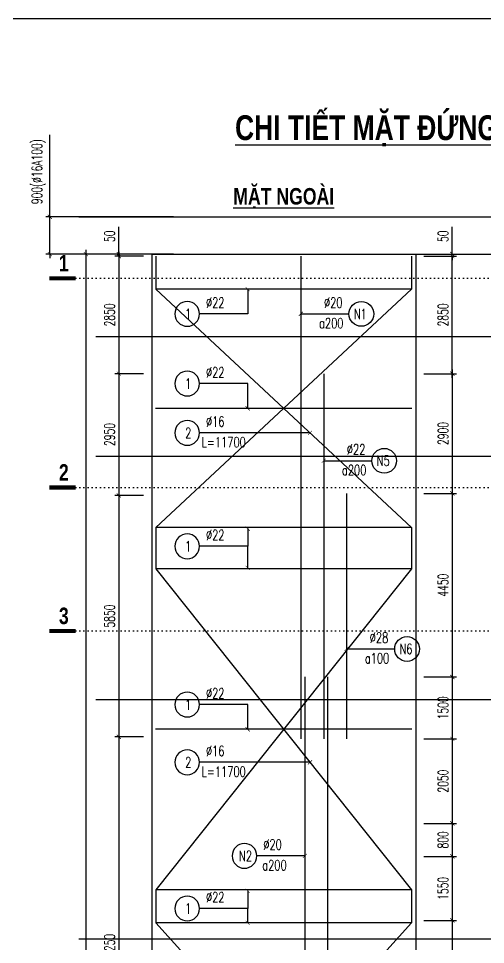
# Model space of a CAD drawing. Header units: millimetres. Extents: x -143570 to 58447, y -1448440 to -1202244.
# Drawn here: x -111804 to -100470, y -1318878 to -1296434 of the extents above; entities that cross this region are included whole.
import ezdxf
from ezdxf.enums import TextEntityAlignment as Align

# ---------------------------------------------------------------- set-up
doc = ezdxf.new("R2010")
doc.units = ezdxf.units.MM
doc.header["$LTSCALE"] = 30
doc.header["$PDMODE"] = 3
doc.linetypes.add('DOT', pattern=[0.25, 0, -0.25])
doc.layers.get('0').update_dxf_attribs({"lineweight": 9})
doc.layers.get('Defpoints').update_dxf_attribs({"lineweight": 9})
for name, color, linetype in [('ccu11-Chidan', 9, 'Continuous'), ('ccu11-Cotthep', 9, 'Continuous'), ('ccu11-Dim', 8, 'Continuous'), ('ccu11-Manh', 8, 'Continuous'), ('ccu11-Text', 31, 'Continuous'), ('ccu11-Thay', 7, 'Continuous'), ('ccu11-Thep', 4, 'Continuous'), ('ccu11-Thepdai', 6, 'Continuous')]:
    doc.layers.add(name, color=color, linetype=linetype)
doc.styles.add('ccu11-dim', font='vnsimli.shx', dxfattribs={"width": 0.65, "bigfont": 'bigfont.shx'})
doc.styles.add('ccu11-VnAvH-B', font='')
doc.styles.add('ccu11-vnsimple', font='vnsimple.shx', dxfattribs={"bigfont": 'bigfont.shx'})
doc.styles.add('ccu11_simli', font='vnsimli.shx', dxfattribs={"width": 0.8})
doc.styles.add('VnHelvetlnsH', font='')
doc.styles.get('ccu11-VnAvH-B').set_extended_font_data('.VnAvantH', bold=True)
doc.styles.get('VnHelvetlnsH').set_extended_font_data('.VnHelvetInsH', bold=True)
doc.dimstyles.new('ccu11-100', dxfattribs={"dimscale": 100, "dimtxt": 2.5, "dimasz": 1, "dimexe": 1, "dimexo": 2, "dimgap": 1, "dimtad": 1, "dimdec": 0, "dimdsep": 46, "dimtxsty": 'ccu11-dim', "dimblk": 'ARCHTICK', "dimcen": -1, "dimdle": 1, "dimclrd": 256, "dimclre": 256, "dimclrt": 3, "dimadec": 0, "dimazin": 2, "dimtfac": 0.1, "dimtdec": 0, "dimtmove": 0, "dimatfit": 1, "dimldrblk": 'ARCHTICK', "dimfxl": 1, "dimtvp": 0.833333, "dimtolj": 1, "dimtzin": 12, "dimarcsym": 0})
doc.dimstyles.new('ccu11-100(d16a100)', dxfattribs={"dimscale": 100, "dimtxt": 2.5, "dimasz": 1, "dimexe": 1, "dimexo": 2, "dimgap": 0.8, "dimtad": 1, "dimdec": 1, "dimdsep": 46, "dimtxsty": 'ccu11-dim', "dimblk": 'ARCHTICK', "dimcen": -1, "dimdle": 1, "dimclrd": 256, "dimclre": 256, "dimclrt": 3, "dimadec": 0, "dimazin": 2, "dimtfac": 0.1, "dimtdec": 1, "dimtmove": 0, "dimatfit": 1, "dimldrblk": 'ARCHTICK', "dimfxl": 1, "dimtvp": 0.833333, "dimtolj": 1, "dimtzin": 12, "dimarcsym": 0})

# ---------------------------------------------------------------- blocks, each defined once
blk = doc.blocks.new('_ARCHTICK')
at = {"color": 0, "linetype": 'ByBlock', "const_width": 0.15}
blk.add_lwpolyline([(-0.5, -0.5), (0.5, 0.5)], dxfattribs=at)
blk = doc.blocks.new('*D395')
at = {"layer": 'ccu11-Dim', "lineweight": -2, "transparency": 16777216}
for p, q in [((-109370, -1302143), (-109370, -1301480)), ((-108770, -1302143), (-109470, -1302143)), ((-109370, -1302193), (-109370, -1302143)), ((-108770, -1302193), (-109470, -1302193)), ((-109370, -1302193), (-109370, -1302293))]:
    blk.add_line(p, q, dxfattribs=at)
at = {"layer": 'Defpoints', "color": 0, "transparency": 16777216}
for p in [(-109370, -1302143), (-108570, -1302143), (-108570, -1302193)]:
    blk.add_point(p, dxfattribs=at)
at = {"layer": 'ccu11-Dim', "lineweight": -2, "transparency": 16777216, "xscale": 100, "yscale": 100, "zscale": 100}
for p, rotation in [((-109370, -1302143), 270), ((-109370, -1302193), 90)]:
    blk.add_blockref('_ARCHTICK', p, dxfattribs=dict(at, rotation=rotation))
at = {"layer": 'ccu11-Dim', "color": 3, "transparency": 16777216, "insert": (-109595, -1301712), "char_height": 250, "attachment_point": 5, "rotation": 90, "style": 'ccu11-dim'}
blk.add_mtext('\\A1;50', dxfattribs=at)
blk = doc.blocks.new('SHD')
at = {"layer": 'ccu11-Cotthep'}
blk.add_circle((300, 0), 300, dxfattribs=at)
at = {"layer": 'ccu11-Cotthep', "color": 31, "style": 'ccu11_simli', "width": 0.8}
blk.add_attdef('DK', text='', height=250, dxfattribs=at).set_placement((-101, 65), align=Align.BOTTOM_RIGHT)
blk.add_attdef('KH', text='', height=250, dxfattribs=at).set_placement((300, 0), align=Align.MIDDLE)
blk.add_attdef('KC', text='', height=250, dxfattribs=at).set_placement((-101, -142), align=Align.TOP_RIGHT)
blk = doc.blocks.new('*D403')
at = {"layer": 'ccu11-Dim', "lineweight": -2, "transparency": 16777216}
for p, q in [((-109570, -1302143), (-110270, -1302143)), ((-110170, -1302043), (-110170, -1338243)), ((-109570, -1338143), (-110270, -1338143))]:
    blk.add_line(p, q, dxfattribs=at)
at = {"layer": 'Defpoints', "color": 0, "transparency": 16777216}
for p in [(-109370, -1302143), (-110170, -1338143), (-109370, -1338143)]:
    blk.add_point(p, dxfattribs=at)
at = {"layer": 'ccu11-Dim', "lineweight": -2, "transparency": 16777216, "xscale": 100, "yscale": 100, "zscale": 100}
for p, rotation in [((-110170, -1302143), 90), ((-110170, -1338143), 270)]:
    blk.add_blockref('_ARCHTICK', p, dxfattribs=dict(at, rotation=rotation))
at = {"layer": 'ccu11-Dim', "color": 3, "transparency": 16777216, "insert": (-110395, -1320143), "char_height": 250, "attachment_point": 5, "rotation": 90, "style": 'ccu11-dim'}
blk.add_mtext('\\A1;36000', dxfattribs=at)
blk = doc.blocks.new('*D404')
at = {"layer": 'ccu11-Dim', "lineweight": -2, "transparency": 16777216}
for p, q in [((-109370, -1302093), (-109370, -1305143)), ((-108770, -1302193), (-109470, -1302193)), ((-108770, -1305043), (-109470, -1305043))]:
    blk.add_line(p, q, dxfattribs=at)
at = {"layer": 'Defpoints', "color": 0, "transparency": 16777216}
for p in [(-108570, -1302193), (-109370, -1305043), (-108570, -1305043)]:
    blk.add_point(p, dxfattribs=at)
at = {"layer": 'ccu11-Dim', "lineweight": -2, "transparency": 16777216, "xscale": 100, "yscale": 100, "zscale": 100}
for p, rotation in [((-109370, -1302193), 90), ((-109370, -1305043), 270)]:
    blk.add_blockref('_ARCHTICK', p, dxfattribs=dict(at, rotation=rotation))
at = {"layer": 'ccu11-Dim', "color": 3, "transparency": 16777216, "insert": (-109595, -1303618), "char_height": 250, "attachment_point": 5, "rotation": 90, "style": 'ccu11-dim'}
blk.add_mtext('\\A1;2850', dxfattribs=at)
blk = doc.blocks.new('*D405')
at = {"layer": 'ccu11-Dim', "lineweight": -2, "transparency": 16777216}
for p, q in [((-108770, -1305043), (-109470, -1305043)), ((-109370, -1304943), (-109370, -1308093)), ((-108770, -1307993), (-109470, -1307993))]:
    blk.add_line(p, q, dxfattribs=at)
at = {"layer": 'Defpoints', "color": 0, "transparency": 16777216}
for p in [(-108570, -1305043), (-109370, -1307993), (-108570, -1307993)]:
    blk.add_point(p, dxfattribs=at)
at = {"layer": 'ccu11-Dim', "lineweight": -2, "transparency": 16777216, "xscale": 100, "yscale": 100, "zscale": 100}
for p, rotation in [((-109370, -1305043), 90), ((-109370, -1307993), 270)]:
    blk.add_blockref('_ARCHTICK', p, dxfattribs=dict(at, rotation=rotation))
at = {"layer": 'ccu11-Dim', "color": 3, "transparency": 16777216, "insert": (-109595, -1306518), "char_height": 250, "attachment_point": 5, "rotation": 90, "style": 'ccu11-dim'}
blk.add_mtext('\\A1;2950', dxfattribs=at)
blk = doc.blocks.new('*D406')
at = {"layer": 'ccu11-Dim', "lineweight": -2, "transparency": 16777216}
for p, q in [((-109370, -1307893), (-109370, -1313943)), ((-108770, -1307993), (-109470, -1307993)), ((-108770, -1313843), (-109470, -1313843))]:
    blk.add_line(p, q, dxfattribs=at)
at = {"layer": 'Defpoints', "color": 0, "transparency": 16777216}
for p in [(-108570, -1307993), (-109370, -1313843), (-108570, -1313843)]:
    blk.add_point(p, dxfattribs=at)
at = {"layer": 'ccu11-Dim', "lineweight": -2, "transparency": 16777216, "xscale": 100, "yscale": 100, "zscale": 100}
for p, rotation in [((-109370, -1307993), 90), ((-109370, -1313843), 270)]:
    blk.add_blockref('_ARCHTICK', p, dxfattribs=dict(at, rotation=rotation))
at = {"layer": 'ccu11-Dim', "color": 3, "transparency": 16777216, "insert": (-109595, -1310918), "char_height": 250, "attachment_point": 5, "rotation": 90, "style": 'ccu11-dim'}
blk.add_mtext('\\A1;5850', dxfattribs=at)
blk = doc.blocks.new('*D407')
at = {"layer": 'ccu11-Dim', "lineweight": -2, "transparency": 16777216}
for p, q in [((-109370, -1313743), (-109370, -1324193)), ((-108770, -1313843), (-109470, -1313843)), ((-108770, -1324093), (-109470, -1324093))]:
    blk.add_line(p, q, dxfattribs=at)
at = {"layer": 'Defpoints', "color": 0, "transparency": 16777216}
for p in [(-108570, -1313843), (-109370, -1324093), (-108570, -1324093)]:
    blk.add_point(p, dxfattribs=at)
at = {"layer": 'ccu11-Dim', "lineweight": -2, "transparency": 16777216, "xscale": 100, "yscale": 100, "zscale": 100}
for p, rotation in [((-109370, -1313843), 90), ((-109370, -1324093), 270)]:
    blk.add_blockref('_ARCHTICK', p, dxfattribs=dict(at, rotation=rotation))
at = {"layer": 'ccu11-Dim', "color": 3, "transparency": 16777216, "insert": (-109595, -1318968), "char_height": 250, "attachment_point": 5, "rotation": 90, "style": 'ccu11-dim'}
blk.add_mtext('\\A1;10250', dxfattribs=at)
blk = doc.blocks.new('*D428')
at = {"layer": 'ccu11-Dim', "lineweight": -2, "transparency": 16777216}
for p, q in [((-101276, -1302143), (-101276, -1301480)), ((-101964, -1302143), (-101176, -1302143)), ((-101276, -1302193), (-101276, -1302143)), ((-101964, -1302193), (-101176, -1302193)), ((-101276, -1302193), (-101276, -1302293))]:
    blk.add_line(p, q, dxfattribs=at)
at = {"layer": 'Defpoints', "color": 0, "transparency": 16777216}
for p in [(-102164, -1302143), (-101276, -1302143), (-102164, -1302193)]:
    blk.add_point(p, dxfattribs=at)
at = {"layer": 'ccu11-Dim', "lineweight": -2, "transparency": 16777216, "xscale": 100, "yscale": 100, "zscale": 100}
for p, rotation in [((-101276, -1302143), 270), ((-101276, -1302193), 90)]:
    blk.add_blockref('_ARCHTICK', p, dxfattribs=dict(at, rotation=rotation))
at = {"layer": 'ccu11-Dim', "color": 3, "transparency": 16777216, "insert": (-101501, -1301712), "char_height": 250, "attachment_point": 5, "rotation": 90, "style": 'ccu11-dim'}
blk.add_mtext('\\A1;50', dxfattribs=at)
blk = doc.blocks.new('*D429')
at = {"layer": 'ccu11-Dim', "lineweight": -2, "transparency": 16777216}
for p, q in [((-101276, -1305143), (-101276, -1302093)), ((-101964, -1302193), (-101176, -1302193)), ((-101964, -1305043), (-101176, -1305043))]:
    blk.add_line(p, q, dxfattribs=at)
at = {"layer": 'Defpoints', "color": 0, "transparency": 16777216}
for p in [(-102164, -1302193), (-101276, -1302193), (-102164, -1305043)]:
    blk.add_point(p, dxfattribs=at)
at = {"layer": 'ccu11-Dim', "lineweight": -2, "transparency": 16777216, "xscale": 100, "yscale": 100, "zscale": 100}
for p, rotation in [((-101276, -1302193), 90), ((-101276, -1305043), 270)]:
    blk.add_blockref('_ARCHTICK', p, dxfattribs=dict(at, rotation=rotation))
at = {"layer": 'ccu11-Dim', "color": 3, "transparency": 16777216, "insert": (-101501, -1303618), "char_height": 250, "attachment_point": 5, "rotation": 90, "style": 'ccu11-dim'}
blk.add_mtext('\\A1;2850', dxfattribs=at)
blk = doc.blocks.new('*D430')
at = {"layer": 'ccu11-Dim', "lineweight": -2, "transparency": 16777216}
for p, q in [((-101964, -1305043), (-101176, -1305043)), ((-101276, -1304943), (-101276, -1308043)), ((-101964, -1307943), (-101176, -1307943))]:
    blk.add_line(p, q, dxfattribs=at)
at = {"layer": 'Defpoints', "color": 0, "transparency": 16777216}
for p in [(-102164, -1305043), (-102164, -1307943), (-101276, -1307943)]:
    blk.add_point(p, dxfattribs=at)
at = {"layer": 'ccu11-Dim', "lineweight": -2, "transparency": 16777216, "xscale": 100, "yscale": 100, "zscale": 100}
for p, rotation in [((-101276, -1305043), 90), ((-101276, -1307943), 270)]:
    blk.add_blockref('_ARCHTICK', p, dxfattribs=dict(at, rotation=rotation))
at = {"layer": 'ccu11-Dim', "color": 3, "transparency": 16777216, "insert": (-101501, -1306493), "char_height": 250, "attachment_point": 5, "rotation": 90, "style": 'ccu11-dim'}
blk.add_mtext('\\A1;2900', dxfattribs=at)
blk = doc.blocks.new('*D431')
at = {"layer": 'ccu11-Dim', "lineweight": -2, "transparency": 16777216}
for p, q in [((-101964, -1312393), (-101176, -1312393)), ((-101276, -1312293), (-101276, -1313993)), ((-101964, -1313893), (-101176, -1313893))]:
    blk.add_line(p, q, dxfattribs=at)
at = {"layer": 'Defpoints', "color": 0, "transparency": 16777216}
for p in [(-102164, -1312393), (-102164, -1313893), (-101276, -1313893)]:
    blk.add_point(p, dxfattribs=at)
at = {"layer": 'ccu11-Dim', "lineweight": -2, "transparency": 16777216, "xscale": 100, "yscale": 100, "zscale": 100}
for p, rotation in [((-101276, -1312393), 90), ((-101276, -1313893), 270)]:
    blk.add_blockref('_ARCHTICK', p, dxfattribs=dict(at, rotation=rotation))
at = {"layer": 'ccu11-Dim', "color": 3, "transparency": 16777216, "insert": (-101501, -1313143), "char_height": 250, "attachment_point": 5, "rotation": 90, "style": 'ccu11-dim'}
blk.add_mtext('\\A1;1500', dxfattribs=at)
blk = doc.blocks.new('*D432')
at = {"layer": 'ccu11-Dim', "lineweight": -2, "transparency": 16777216}
for p, q in [((-101276, -1313793), (-101276, -1316043)), ((-101964, -1313893), (-101176, -1313893)), ((-101964, -1315943), (-101176, -1315943))]:
    blk.add_line(p, q, dxfattribs=at)
at = {"layer": 'Defpoints', "color": 0, "transparency": 16777216}
for p in [(-102164, -1313893), (-102164, -1315943), (-101276, -1315943)]:
    blk.add_point(p, dxfattribs=at)
at = {"layer": 'ccu11-Dim', "lineweight": -2, "transparency": 16777216, "xscale": 100, "yscale": 100, "zscale": 100}
for p, rotation in [((-101276, -1313893), 90), ((-101276, -1315943), 270)]:
    blk.add_blockref('_ARCHTICK', p, dxfattribs=dict(at, rotation=rotation))
at = {"layer": 'ccu11-Dim', "color": 3, "transparency": 16777216, "insert": (-101501, -1314918), "char_height": 250, "attachment_point": 5, "rotation": 90, "style": 'ccu11-dim'}
blk.add_mtext('\\A1;2050', dxfattribs=at)
blk = doc.blocks.new('*D438')
at = {"layer": 'ccu11-Dim', "lineweight": -2, "transparency": 16777216}
for p, q in [((-101276, -1315843), (-101276, -1316843)), ((-101964, -1315943), (-101176, -1315943)), ((-101964, -1316743), (-101176, -1316743))]:
    blk.add_line(p, q, dxfattribs=at)
at = {"layer": 'Defpoints', "color": 0, "transparency": 16777216}
for p in [(-102164, -1315943), (-102164, -1316743), (-101276, -1316743)]:
    blk.add_point(p, dxfattribs=at)
at = {"layer": 'ccu11-Dim', "lineweight": -2, "transparency": 16777216, "xscale": 100, "yscale": 100, "zscale": 100}
for p, rotation in [((-101276, -1315943), 90), ((-101276, -1316743), 270)]:
    blk.add_blockref('_ARCHTICK', p, dxfattribs=dict(at, rotation=rotation))
at = {"layer": 'ccu11-Dim', "color": 3, "transparency": 16777216, "insert": (-101501, -1316343), "char_height": 250, "attachment_point": 5, "rotation": 90, "style": 'ccu11-dim'}
blk.add_mtext('\\A1;800', dxfattribs=at)
blk = doc.blocks.new('*D439')
at = {"layer": 'ccu11-Dim', "lineweight": -2, "transparency": 16777216}
for p, q in [((-101276, -1316643), (-101276, -1318393)), ((-101964, -1316743), (-101176, -1316743)), ((-101964, -1318293), (-101176, -1318293))]:
    blk.add_line(p, q, dxfattribs=at)
at = {"layer": 'Defpoints', "color": 0, "transparency": 16777216}
for p in [(-102164, -1316743), (-102164, -1318293), (-101276, -1318293)]:
    blk.add_point(p, dxfattribs=at)
at = {"layer": 'ccu11-Dim', "lineweight": -2, "transparency": 16777216, "xscale": 100, "yscale": 100, "zscale": 100}
for p, rotation in [((-101276, -1316743), 90), ((-101276, -1318293), 270)]:
    blk.add_blockref('_ARCHTICK', p, dxfattribs=dict(at, rotation=rotation))
at = {"layer": 'ccu11-Dim', "color": 3, "transparency": 16777216, "insert": (-101501, -1317518), "char_height": 250, "attachment_point": 5, "rotation": 90, "style": 'ccu11-dim'}
blk.add_mtext('\\A1;1550', dxfattribs=at)
blk = doc.blocks.new('*D440')
at = {"layer": 'ccu11-Dim', "lineweight": -2, "transparency": 16777216}
for p, q in [((-101964, -1318293), (-101176, -1318293)), ((-101276, -1318193), (-101276, -1321243)), ((-101964, -1321143), (-101176, -1321143))]:
    blk.add_line(p, q, dxfattribs=at)
at = {"layer": 'Defpoints', "color": 0, "transparency": 16777216}
for p in [(-102164, -1318293), (-102164, -1321143), (-101276, -1321143)]:
    blk.add_point(p, dxfattribs=at)
at = {"layer": 'ccu11-Dim', "lineweight": -2, "transparency": 16777216, "xscale": 100, "yscale": 100, "zscale": 100}
for p, rotation in [((-101276, -1318293), 90), ((-101276, -1321143), 270)]:
    blk.add_blockref('_ARCHTICK', p, dxfattribs=dict(at, rotation=rotation))
at = {"layer": 'ccu11-Dim', "color": 3, "transparency": 16777216, "insert": (-101501, -1319718), "char_height": 250, "attachment_point": 5, "rotation": 90, "style": 'ccu11-dim'}
blk.add_mtext('\\A1;2850', dxfattribs=at)
blk = doc.blocks.new('*D1074')
at = {"layer": 'ccu11-Dim', "lineweight": -2, "transparency": 16777216}
for p, q in [((-101964, -1307943), (-101176, -1307943)), ((-101276, -1307843), (-101276, -1312493)), ((-101964, -1312393), (-101176, -1312393))]:
    blk.add_line(p, q, dxfattribs=at)
at = {"layer": 'Defpoints', "color": 0, "transparency": 16777216}
for p in [(-102164, -1307943), (-102164, -1312393), (-101276, -1312393)]:
    blk.add_point(p, dxfattribs=at)
at = {"layer": 'ccu11-Dim', "lineweight": -2, "transparency": 16777216, "xscale": 100, "yscale": 100, "zscale": 100}
for p, rotation in [((-101276, -1307943), 90), ((-101276, -1312393), 270)]:
    blk.add_blockref('_ARCHTICK', p, dxfattribs=dict(at, rotation=rotation))
at = {"layer": 'ccu11-Dim', "color": 3, "transparency": 16777216, "insert": (-101501, -1310168), "char_height": 250, "attachment_point": 5, "rotation": 90, "style": 'ccu11-dim'}
blk.add_mtext('\\A1;4450', dxfattribs=at)
blk = doc.blocks.new('*U271')
at = {"color": 3, "linetype": 'DOT', "ltscale": 10}
blk.add_line((-2125, 0), (12722, 0), dxfattribs=at)
at = {"color": 4, "const_width": 75}
for points in [[(-2605, 0), (-2125, 0)], [(12722, 0), (13201, 0)]]:
    blk.add_lwpolyline(points, dxfattribs=at)
at = {"color": 31, "style": 'VnHelvetlnsH'}
for tag, p in [('MC3', (-2341, 274)), ('MC4', (12985, 274))]:
    blk.add_attdef(tag, text='', height=300, dxfattribs=at).set_placement(p, align=Align.MIDDLE_CENTER)
blk = doc.blocks.new('*D1108')
at = {"layer": 'ccu11-Thay', "lineweight": -2, "transparency": 16777216}
for p, q in [((-111043, -1301243), (-111043, -1299250)), ((-108039, -1301243), (-111143, -1301243)), ((-111043, -1302143), (-111043, -1301243)), ((-108039, -1302143), (-111143, -1302143)), ((-111043, -1302143), (-111043, -1302243))]:
    blk.add_line(p, q, dxfattribs=at)
at = {"layer": 'Defpoints', "color": 0, "transparency": 16777216}
for p in [(-111043, -1301243), (-107839, -1301243), (-107839, -1302143)]:
    blk.add_point(p, dxfattribs=at)
at = {"layer": 'ccu11-Thay', "lineweight": -2, "transparency": 16777216, "xscale": 100, "yscale": 100, "zscale": 100}
for p, rotation in [((-111043, -1301243), 270), ((-111043, -1302143), 90)]:
    blk.add_blockref('_ARCHTICK', p, dxfattribs=dict(at, rotation=rotation))
at = {"layer": 'ccu11-Thay', "color": 3, "transparency": 16777216, "insert": (-111314, -1300147), "char_height": 250, "attachment_point": 5, "rotation": 90, "style": 'ccu11-dim'}
blk.add_mtext('\\A1;900(`16A100)', dxfattribs=at)
blk = doc.blocks.new('*D1109')
at = {"layer": 'ccu11-Thay', "lineweight": -2, "transparency": 16777216}
for p, q in [((-109929, -1301243), (-88948, -1301243)), ((-89048, -1301143), (-89048, -1304243)), ((-109929, -1304143), (-88948, -1304143))]:
    blk.add_line(p, q, dxfattribs=at)
at = {"layer": 'Defpoints', "color": 0, "transparency": 16777216}
for p in [(-110129, -1301243), (-110129, -1304143), (-89048, -1304143)]:
    blk.add_point(p, dxfattribs=at)
at = {"layer": 'ccu11-Thay', "lineweight": -2, "transparency": 16777216, "xscale": 100, "yscale": 100, "zscale": 100}
for p, rotation in [((-89048, -1301243), 90), ((-89048, -1304143), 270)]:
    blk.add_blockref('_ARCHTICK', p, dxfattribs=dict(at, rotation=rotation))
at = {"layer": 'ccu11-Thay', "color": 3, "transparency": 16777216, "insert": (-89319, -1302693), "char_height": 250, "attachment_point": 5, "rotation": 90, "style": 'ccu11-dim'}
blk.add_mtext('\\A1;2900(`16A100)', dxfattribs=at)
blk = doc.blocks.new('*D1110')
at = {"layer": 'ccu11-Thay', "lineweight": -2, "transparency": 16777216}
for p, q in [((-109929, -1301243), (-88450, -1301243)), ((-88550, -1301143), (-88550, -1307143)), ((-109929, -1307043), (-88450, -1307043))]:
    blk.add_line(p, q, dxfattribs=at)
at = {"layer": 'Defpoints', "color": 0, "transparency": 16777216}
for p in [(-110129, -1301243), (-110129, -1307043), (-88550, -1307043)]:
    blk.add_point(p, dxfattribs=at)
at = {"layer": 'ccu11-Thay', "lineweight": -2, "transparency": 16777216, "xscale": 100, "yscale": 100, "zscale": 100}
for p, rotation in [((-88550, -1301243), 90), ((-88550, -1307043), 270)]:
    blk.add_blockref('_ARCHTICK', p, dxfattribs=dict(at, rotation=rotation))
at = {"layer": 'ccu11-Thay', "color": 3, "transparency": 16777216, "insert": (-88821, -1304143), "char_height": 250, "attachment_point": 5, "rotation": 90, "style": 'ccu11-dim'}
blk.add_mtext('\\A1;5800(`16A100)', dxfattribs=at)
blk = doc.blocks.new('*D1111')
at = {"layer": 'ccu11-Thay', "lineweight": -2, "transparency": 16777216}
for p, q in [((-109929, -1301243), (-87794, -1301243)), ((-87894, -1301143), (-87894, -1313043)), ((-109929, -1312943), (-87794, -1312943))]:
    blk.add_line(p, q, dxfattribs=at)
at = {"layer": 'Defpoints', "color": 0, "transparency": 16777216}
for p in [(-110129, -1301243), (-110129, -1312943), (-87894, -1312943)]:
    blk.add_point(p, dxfattribs=at)
at = {"layer": 'ccu11-Thay', "lineweight": -2, "transparency": 16777216, "xscale": 100, "yscale": 100, "zscale": 100}
for p, rotation in [((-87894, -1301243), 90), ((-87894, -1312943), 270)]:
    blk.add_blockref('_ARCHTICK', p, dxfattribs=dict(at, rotation=rotation))
at = {"layer": 'ccu11-Thay', "color": 3, "transparency": 16777216, "insert": (-88164, -1307093), "char_height": 250, "attachment_point": 5, "rotation": 90, "style": 'ccu11-dim'}
blk.add_mtext('\\A1;11700(`16A100)', dxfattribs=at)
blk = doc.blocks.new('*D1112')
at = {"layer": 'ccu11-Thay', "lineweight": -2, "transparency": 16777216}
for p, q in [((-110344, -1301243), (-86857, -1301243)), ((-86957, -1301143), (-86957, -1318843)), ((-110344, -1318743), (-86857, -1318743))]:
    blk.add_line(p, q, dxfattribs=at)
at = {"layer": 'Defpoints', "color": 0, "transparency": 16777216}
for p in [(-110544, -1301243), (-110544, -1318743), (-86957, -1318743)]:
    blk.add_point(p, dxfattribs=at)
at = {"layer": 'ccu11-Thay', "lineweight": -2, "transparency": 16777216, "xscale": 100, "yscale": 100, "zscale": 100}
for p, rotation in [((-86957, -1301243), 90), ((-86957, -1318743), 270)]:
    blk.add_blockref('_ARCHTICK', p, dxfattribs=dict(at, rotation=rotation))
at = {"layer": 'ccu11-Thay', "color": 3, "transparency": 16777216, "insert": (-87228, -1309993), "char_height": 250, "attachment_point": 5, "rotation": 90, "style": 'ccu11-dim'}
blk.add_mtext('\\A1;17500(`16A100)', dxfattribs=at)
blk = doc.blocks.new('*D1113')
at = {"layer": 'ccu11-Thay', "lineweight": -2, "transparency": 16777216}
for p, q in [((-110344, -1301243), (-85764, -1301243)), ((-85864, -1301143), (-85864, -1326643)), ((-110344, -1326543), (-85764, -1326543))]:
    blk.add_line(p, q, dxfattribs=at)
at = {"layer": 'Defpoints', "color": 0, "transparency": 16777216}
for p in [(-110544, -1301243), (-110544, -1326543), (-85864, -1326543)]:
    blk.add_point(p, dxfattribs=at)
at = {"layer": 'ccu11-Thay', "lineweight": -2, "transparency": 16777216, "xscale": 100, "yscale": 100, "zscale": 100}
for p, rotation in [((-85864, -1301243), 90), ((-85864, -1326543), 270)]:
    blk.add_blockref('_ARCHTICK', p, dxfattribs=dict(at, rotation=rotation))
at = {"layer": 'ccu11-Thay', "color": 3, "transparency": 16777216, "insert": (-86134, -1313893), "char_height": 250, "attachment_point": 5, "rotation": 90, "style": 'ccu11-dim'}
blk.add_mtext('\\A1;25300(`16A100)', dxfattribs=at)

msp = doc.modelspace()

# ---------------------------------------------------------------- linework, layer by layer
at = {"layer": 'ccu11-Thay'}
for p, q in [((-108570.28, -1302143.23), (-102164.08, -1302143.23)), ((-108570.28, -1302143.23), (-108570.28, -1338143.27)), ((-107131.1, -1302143.23), (-100027.52, -1302143.23)), ((-102164.08, -1302143.23), (-102164.08, -1338143.27))]:
    msp.add_line(p, q, dxfattribs=at)
msp.add_lwpolyline([(-138866.43, -1296434.45), (-46466.43, -1296434.45), (-46466.43, -1361774.45), (-138866.43, -1361774.45)], close=True, dxfattribs=at)
at = {"layer": 'ccu11-Thep'}
for p, q in [((-104397.46, -1305043.23), (-104397.46, -1313893.23)), ((-103842.46, -1307943.23), (-103842.46, -1313893.23)), ((-104297.46, -1324093.23), (-104297.46, -1312393.23))]:
    msp.add_line(p, q, dxfattribs=at)
for points in [[(-104952.46, -1302193.23), (-104952.46, -1313893.23)], [(-104852.46, -1312393.23), (-104852.46, -1324093.23)]]:
    msp.add_lwpolyline(points, dxfattribs=at)
at = {"layer": 'ccu11-Thepdai', "ltscale": 25}
for p, q in [((-102264.08, -1302993.32), (-108470.28, -1302993.32)), ((-102257.7, -1305883.11), (-108476.67, -1305883.11)), ((-102264.08, -1308772.91), (-108470.28, -1308772.91)), ((-102264.08, -1309772.91), (-108470.28, -1309772.91)), ((-102257.7, -1313662.71), (-108476.67, -1313662.71)), ((-102264.08, -1317552.51), (-108470.28, -1317552.51)), ((-102264.08, -1318352.51), (-108470.28, -1318352.51))]:
    msp.add_line(p, q, dxfattribs=at)
for points in [[(-108470.28, -1302193.45), (-108470.28, -1302993.32), (-102264.08, -1308772.91), (-102264.08, -1309572.91)], [(-102264.08, -1302193.45), (-102264.08, -1302993.32), (-108470.28, -1308772.91), (-108470.28, -1309572.91)], [(-108470.28, -1308973.05), (-108470.28, -1309772.91), (-102264.08, -1317552.51), (-102264.08, -1318352.51)], [(-102264.08, -1308973.05), (-102264.08, -1309772.91), (-108470.28, -1317552.51), (-108470.28, -1318352.51)], [(-108470.28, -1317552.64), (-108470.28, -1318352.51), (-102264.08, -1325221.71), (-102264.08, -1325943.1)], [(-102264.08, -1317552.64), (-102264.08, -1318352.51), (-108470.28, -1325221.71), (-108470.28, -1325943.1)]]:
    msp.add_lwpolyline(points, dxfattribs=at)

# ---------------------------------------------------------------- block references
at = {"layer": 'ccu11-Chidan'}
ref = msp.add_blockref('*U271', (-107582.93, -1302730.21), dxfattribs=dict(at, xscale=1.333333333335759, yscale=1.333333333335759, zscale=1.333333333335759))
ref.add_attrib('MC4', '1', dxfattribs={"layer": '0', "color": 31, "height": 400, "style": 'ccu11-VnAvH-B', "width": 0.8}).set_placement((-90269.21, -1302364.67), align=Align.MIDDLE_CENTER)
ref.add_attrib('MC3', '1', dxfattribs={"layer": '0', "color": 31, "height": 400, "style": 'ccu11-VnAvH-B', "width": 0.8}).set_placement((-110704.28, -1302364.67), align=Align.MIDDLE_CENTER)
ref = msp.add_blockref('*U271', (-107582.93, -1307801.14), dxfattribs=dict(at, xscale=1.333333333335759, yscale=1.333333333335759, zscale=1.333333333335759))
ref.add_attrib('MC4', '2', dxfattribs={"layer": '0', "color": 31, "height": 400, "style": 'ccu11-VnAvH-B', "width": 0.8}).set_placement((-90269.21, -1307435.61), align=Align.MIDDLE_CENTER)
ref.add_attrib('MC3', '2', dxfattribs={"layer": '0', "color": 31, "height": 400, "style": 'ccu11-VnAvH-B', "width": 0.8}).set_placement((-110704.28, -1307435.61), align=Align.MIDDLE_CENTER)
ref = msp.add_blockref('*U271', (-107582.93, -1311277.42), dxfattribs=dict(at, xscale=1.333333333335759, yscale=1.333333333335759, zscale=1.333333333335759))
ref.add_attrib('MC4', '3', dxfattribs={"layer": '0', "color": 31, "height": 400, "style": 'ccu11-VnAvH-B', "width": 0.8}).set_placement((-90269.21, -1310911.89), align=Align.MIDDLE_CENTER)
ref.add_attrib('MC3', '3', dxfattribs={"layer": '0', "color": 31, "height": 400, "style": 'ccu11-VnAvH-B', "width": 0.8}).set_placement((-110704.28, -1310911.89), align=Align.MIDDLE_CENTER)
at = {"layer": 'ccu11-Cotthep'}
ref = msp.add_blockref('SHD', (-107410.23, -1303593.32), dxfattribs=dict(at, xscale=-1))
ref.add_attrib('KH', '1', dxfattribs={"color": 31, "height": 250, "style": 'ccu11-vnsimple', "width": 0.7}).set_placement((-107685.23, -1303593.32), align=Align.MIDDLE_CENTER)
ref.add_attrib('DK', '`22', dxfattribs={"color": 31, "height": 250, "style": 'ccu11-vnsimple', "width": 0.7}).set_placement((-107029.44, -1303518.32), align=Align.BOTTOM_CENTER)
ref = msp.add_blockref('SHD', (-103784.37, -1303593.32), dxfattribs=at)
ref.add_attrib('KH', 'N1', dxfattribs={"color": 31, "height": 250, "style": 'ccu11-vnsimple', "width": 0.7}).set_placement((-103509.37, -1303593.32), align=Align.MIDDLE_CENTER)
ref.add_attrib('KC', 'a200', dxfattribs={"color": 31, "height": 250, "style": 'ccu11-vnsimple', "width": 0.7}).set_placement((-104212.95, -1303693.32), align=Align.TOP_CENTER)
ref.add_attrib('DK', '`20', dxfattribs={"color": 31, "height": 250, "style": 'ccu11-vnsimple', "width": 0.7}).set_placement((-104165.15, -1303518.32), align=Align.BOTTOM_CENTER)
ref = msp.add_blockref('SHD', (-107410.23, -1305282.71), dxfattribs=dict(at, xscale=-1))
ref.add_attrib('KH', '1', dxfattribs={"color": 31, "height": 250, "style": 'ccu11-vnsimple', "width": 0.7}).set_placement((-107685.23, -1305282.71), align=Align.MIDDLE_CENTER)
ref.add_attrib('DK', '`22', dxfattribs={"color": 31, "height": 250, "style": 'ccu11-vnsimple', "width": 0.7}).set_placement((-107029.44, -1305207.71), align=Align.BOTTOM_CENTER)
ref = msp.add_blockref('SHD', (-107410.23, -1306477.69), dxfattribs=dict(at, xscale=-1))
ref.add_attrib('KH', '2', dxfattribs={"color": 31, "height": 250, "style": 'ccu11-vnsimple', "width": 0.7}).set_placement((-107685.23, -1306477.69), align=Align.MIDDLE_CENTER)
ref.add_attrib('KC', 'L=11700', dxfattribs={"color": 31, "height": 250, "style": 'ccu11-vnsimple', "width": 0.7}).set_placement((-106824.31, -1306577.69), align=Align.TOP_CENTER)
ref.add_attrib('DK', '`16', dxfattribs={"color": 31, "height": 250, "style": 'ccu11-vnsimple', "width": 0.7}).set_placement((-107029.44, -1306402.69), align=Align.BOTTOM_CENTER)
ref = msp.add_blockref('SHD', (-103229.37, -1307154.14), dxfattribs=at)
ref.add_attrib('KH', 'N5', dxfattribs={"color": 31, "height": 250, "style": 'ccu11-vnsimple', "width": 0.7}).set_placement((-102954.37, -1307154.14), align=Align.MIDDLE_CENTER)
ref.add_attrib('KC', 'a200', dxfattribs={"color": 31, "height": 250, "style": 'ccu11-vnsimple', "width": 0.7}).set_placement((-103657.95, -1307254.14), align=Align.TOP_CENTER)
ref.add_attrib('DK', '`22', dxfattribs={"color": 31, "height": 250, "style": 'ccu11-vnsimple', "width": 0.7}).set_placement((-103610.15, -1307079.14), align=Align.BOTTOM_CENTER)
ref = msp.add_blockref('SHD', (-107410.23, -1309226.47), dxfattribs=dict(at, xscale=-1))
ref.add_attrib('KH', '1', dxfattribs={"color": 31, "height": 250, "style": 'ccu11-vnsimple', "width": 0.7}).set_placement((-107685.23, -1309226.47), align=Align.MIDDLE_CENTER)
ref.add_attrib('DK', '`22', dxfattribs={"color": 31, "height": 250, "style": 'ccu11-vnsimple', "width": 0.7}).set_placement((-107029.44, -1309151.47), align=Align.BOTTOM_CENTER)
ref = msp.add_blockref('SHD', (-102674.37, -1311715.16), dxfattribs=at)
ref.add_attrib('KH', 'N6', dxfattribs={"color": 31, "height": 250, "style": 'ccu11-vnsimple', "width": 0.7}).set_placement((-102399.37, -1311715.16), align=Align.MIDDLE_CENTER)
ref.add_attrib('KC', 'a100', dxfattribs={"color": 31, "height": 250, "style": 'ccu11-vnsimple', "width": 0.7}).set_placement((-103102.95, -1311815.16), align=Align.TOP_CENTER)
ref.add_attrib('DK', '`28', dxfattribs={"color": 31, "height": 250, "style": 'ccu11-vnsimple', "width": 0.7}).set_placement((-103055.15, -1311640.16), align=Align.BOTTOM_CENTER)
ref = msp.add_blockref('SHD', (-107410.23, -1313062.31), dxfattribs=dict(at, xscale=-1))
ref.add_attrib('KH', '1', dxfattribs={"color": 31, "height": 250, "style": 'ccu11-vnsimple', "width": 0.7}).set_placement((-107685.23, -1313062.31), align=Align.MIDDLE_CENTER)
ref.add_attrib('DK', '`22', dxfattribs={"color": 31, "height": 250, "style": 'ccu11-vnsimple', "width": 0.7}).set_placement((-107029.44, -1312987.31), align=Align.BOTTOM_CENTER)
ref = msp.add_blockref('SHD', (-107410.57, -1314462.71), dxfattribs=dict(at, xscale=-1))
ref.add_attrib('KH', '2', dxfattribs={"color": 31, "height": 250, "style": 'ccu11-vnsimple', "width": 0.7}).set_placement((-107685.57, -1314462.71), align=Align.MIDDLE_CENTER)
ref.add_attrib('KC', 'L=11700', dxfattribs={"color": 31, "height": 250, "style": 'ccu11-vnsimple', "width": 0.7}).set_placement((-106824.66, -1314562.71), align=Align.TOP_CENTER)
ref.add_attrib('DK', '`16', dxfattribs={"color": 31, "height": 250, "style": 'ccu11-vnsimple', "width": 0.7}).set_placement((-107029.79, -1314387.71), align=Align.BOTTOM_CENTER)
ref = msp.add_blockref('SHD', (-106020.25, -1316730.82), dxfattribs=dict(at, xscale=-1))
ref.add_attrib('KH', 'N2', dxfattribs={"color": 31, "height": 250, "style": 'ccu11-vnsimple', "width": 0.7}).set_placement((-106295.25, -1316730.82), align=Align.MIDDLE_CENTER)
ref.add_attrib('KC', 'a200', dxfattribs={"color": 31, "height": 250, "style": 'ccu11-vnsimple', "width": 0.7}).set_placement((-105591.67, -1316830.82), align=Align.TOP_CENTER)
ref.add_attrib('DK', '`20', dxfattribs={"color": 31, "height": 250, "style": 'ccu11-vnsimple', "width": 0.7}).set_placement((-105639.47, -1316655.82), align=Align.BOTTOM_CENTER)
ref = msp.add_blockref('SHD', (-107410.23, -1318006.07), dxfattribs=dict(at, xscale=-1))
ref.add_attrib('KH', '1', dxfattribs={"color": 31, "height": 250, "style": 'ccu11-vnsimple', "width": 0.7}).set_placement((-107685.23, -1318006.07), align=Align.MIDDLE_CENTER)
ref.add_attrib('DK', '`22', dxfattribs={"color": 31, "height": 250, "style": 'ccu11-vnsimple', "width": 0.7}).set_placement((-107029.44, -1317931.07), align=Align.BOTTOM_CENTER)

# ---------------------------------------------------------------- texts
at = {"layer": 'ccu11-Text', "style": 'ccu11-VnAvH-B', "width": 0.8}
msp.add_text('%%Uchi tiÕt mÆt ®øng tÊm t\xadêng v©y', height=600, dxfattribs=at).set_placement((-100518.77, -1299380.05), align=Align.CENTER)
at = {"layer": 'ccu11-Text', "color": 1, "style": 'ccu11-VnAvH-B', "width": 0.8}
msp.add_text('%%UmÆt ngoµi', height=400, dxfattribs=at).set_placement((-105367.18, -1300943.23), align=Align.CENTER)

# ---------------------------------------------------------------- dimensions: what is measured, and where the dimension line sits
at = {"layer": 'ccu11-Dim'}
for base, p1, p2, picture, middle in [((-109370.28, -1302143.23), (-108570.28, -1302193.23), (-108570.28, -1302143.23), '*D395', (-109595.28, -1301711.68)), ((-101276.08, -1302143.23), (-102164.08, -1302193.23), (-102164.08, -1302143.23), '*D428', (-101501.08, -1301711.68)), ((-110170.28, -1338143.27), (-109370.28, -1302143.23), (-109370.28, -1338143.27), '*D403', (-110395.28, -1320143.25)), ((-109370.28, -1305043.23), (-108570.28, -1302193.23), (-108570.28, -1305043.23), '*D404', (-109595.28, -1303618.23)), ((-109370.28, -1307993.23), (-108570.28, -1305043.23), (-108570.28, -1307993.23), '*D405', (-109595.28, -1306518.23)), ((-109370.28, -1313843.23), (-108570.28, -1307993.23), (-108570.28, -1313843.23), '*D406', (-109595.28, -1310918.23)), ((-109370.28, -1324093.23), (-108570.28, -1313843.23), (-108570.28, -1324093.23), '*D407', (-109595.28, -1318968.23))]:
    dim = msp.add_linear_dim(base=base, p1=p1, p2=p2, angle=90, dimstyle='ccu11-100', dxfattribs=at)
    dim.commit()
    dim.dimension.update_dxf_attribs({"geometry": picture, "text_midpoint": middle})
for base, p1, p2, picture, middle in [((-101276.08, -1302193.23), (-102164.08, -1305043.23), (-102164.08, -1302193.23), '*D429', (-101501.08, -1303618.23)), ((-101276.08, -1307943.23), (-102164.08, -1305043.23), (-102164.08, -1307943.23), '*D430', (-101501.08, -1306493.23)), ((-101276.08, -1312393.23), (-102164.08, -1307943.23), (-102164.08, -1312393.23), '*D1074', (-101501.08, -1310168.23)), ((-101276.08, -1313893.23), (-102164.08, -1312393.23), (-102164.08, -1313893.23), '*D431', (-101501.08, -1313143.23)), ((-101276.08, -1315943.23), (-102164.08, -1313893.23), (-102164.08, -1315943.23), '*D432', (-101501.08, -1314918.23)), ((-101276.08, -1316743.23), (-102164.08, -1315943.23), (-102164.08, -1316743.23), '*D438', (-101501.08, -1316343.23)), ((-101276.08, -1318293.23), (-102164.08, -1316743.23), (-102164.08, -1318293.23), '*D439', (-101501.08, -1317518.23)), ((-101276.08, -1321143.23), (-102164.08, -1318293.23), (-102164.08, -1321143.23), '*D440', (-101501.08, -1319718.23))]:
    dim = msp.add_linear_dim(base=base, p1=p1, p2=p2, angle=90, dimstyle='ccu11-100', override={"dimtmove": 1}, dxfattribs=at)
    dim.commit()
    dim.dimension.update_dxf_attribs({"geometry": picture, "text_midpoint": middle})
at = {"layer": 'ccu11-Thay'}
for base, p1, p2, picture, middle in [((-111043.37, -1301243.23), (-107838.76, -1302143.23), (-107838.76, -1301243.23), '*D1108', (-111313.84, -1300146.86)), ((-86957.19, -1318743.23), (-110544.13, -1301243.23), (-110544.13, -1318743.23), '*D1112', (-87227.67, -1309993.23)), ((-85864.01, -1326543.23), (-110544.13, -1301243.23), (-110544.13, -1326543.23), '*D1113', (-86134.49, -1313893.23)), ((-89048.5, -1304143.23), (-110128.57, -1301243.23), (-110128.57, -1304143.23), '*D1109', (-89318.97, -1302693.23)), ((-88550.09, -1307043.23), (-110128.57, -1301243.23), (-110128.57, -1307043.23), '*D1110', (-88820.57, -1304143.23)), ((-87893.82, -1312943.23), (-110128.57, -1301243.23), (-110128.57, -1312943.23), '*D1111', (-88164.3, -1307093.23))]:
    dim = msp.add_linear_dim(base=base, p1=p1, p2=p2, angle=90, dimstyle='ccu11-100(d16a100)', override={"dimpost": '(`16A100)'}, dxfattribs=at)
    dim.commit()
    dim.dimension.update_dxf_attribs({"geometry": picture, "text_midpoint": middle})

# ---------------------------------------------------------------- leaders
at = {"layer": 'ccu11-Manh'}
for points, override in [([(-106242.23, -1302993.32), (-106242.23, -1303593.32), (-107410.23, -1303593.32)], {"dimgap": 1, "dimtad": 0, "dimfxl": 3, "dimfxlon": 1, "dimtfill": 1, "dimarcsym": 1}), ([(-104952.46, -1303593.32), (-103784.37, -1303593.32)], {"dimgap": 1, "dimtad": 0, "dimfxl": 3, "dimfxlon": 1, "dimtfill": 1, "dimarcsym": 1}), ([(-106242.23, -1305883.11), (-106242.23, -1305282.71), (-107410.23, -1305282.71)], {"dimgap": 1, "dimtad": 0, "dimfxl": 3, "dimfxlon": 1, "dimtfill": 1, "dimarcsym": 1}), ([(-104729.35, -1306477.22), (-107410.23, -1306477.69)], {"dimtad": 0, "dimfxl": 3, "dimfxlon": 1, "dimtfill": 1, "dimarcsym": 1}), ([(-106005.39, -1306477.69), (-107410.23, -1306477.69)], {"dimtad": 0, "dimfxl": 3, "dimfxlon": 1, "dimtfill": 1, "dimarcsym": 1}), ([(-104397.46, -1307154.14), (-103229.37, -1307154.14)], {"dimgap": 1, "dimtad": 0, "dimfxl": 3, "dimfxlon": 1, "dimtfill": 1, "dimarcsym": 1}), ([(-106242.23, -1308797.51), (-106242.23, -1309226.47), (-107410.23, -1309226.47)], {"dimgap": 1, "dimtad": 0, "dimfxl": 3, "dimfxlon": 1, "dimtfill": 1, "dimarcsym": 1}), ([(-106242.23, -1309748.31), (-106242.23, -1309226.47), (-107410.23, -1309226.47)], {"dimgap": 1, "dimtad": 0, "dimfxl": 3, "dimfxlon": 1, "dimtfill": 1, "dimarcsym": 1}), ([(-103842.46, -1311715.16), (-102674.37, -1311715.16)], {"dimgap": 1, "dimtad": 0, "dimfxl": 3, "dimfxlon": 1, "dimtfill": 1, "dimarcsym": 1}), ([(-106242.23, -1313662.71), (-106242.23, -1313062.31), (-107410.23, -1313062.31)], {"dimgap": 1, "dimtad": 0, "dimfxl": 3, "dimfxlon": 1, "dimtfill": 1, "dimarcsym": 1}), ([(-104729.35, -1314462.24), (-107410.23, -1314462.71)], {"dimtad": 0, "dimfxl": 3, "dimfxlon": 1, "dimtfill": 1, "dimarcsym": 1}), ([(-106005.39, -1314462.71), (-107410.23, -1314462.71)], {"dimtad": 0, "dimfxl": 3, "dimfxlon": 1, "dimtfill": 1, "dimarcsym": 1}), ([(-104852.16, -1316730.82), (-106020.25, -1316730.82)], {"dimgap": 1, "dimtad": 0, "dimfxl": 3, "dimfxlon": 1, "dimtfill": 1, "dimarcsym": 1}), ([(-106242.23, -1317577.1), (-106242.23, -1318006.07), (-107410.23, -1318006.07)], {"dimgap": 1, "dimtad": 0, "dimfxl": 3, "dimfxlon": 1, "dimtfill": 1, "dimarcsym": 1}), ([(-106242.23, -1318352.51), (-106242.23, -1318006.07), (-107410.23, -1318006.07)], {"dimgap": 1, "dimtad": 0, "dimfxl": 3, "dimfxlon": 1, "dimtfill": 1, "dimarcsym": 1})]:
    msp.add_leader(points, dimstyle='ccu11-100', override=override, dxfattribs=at)

doc.saveas('drawing.dxf')
